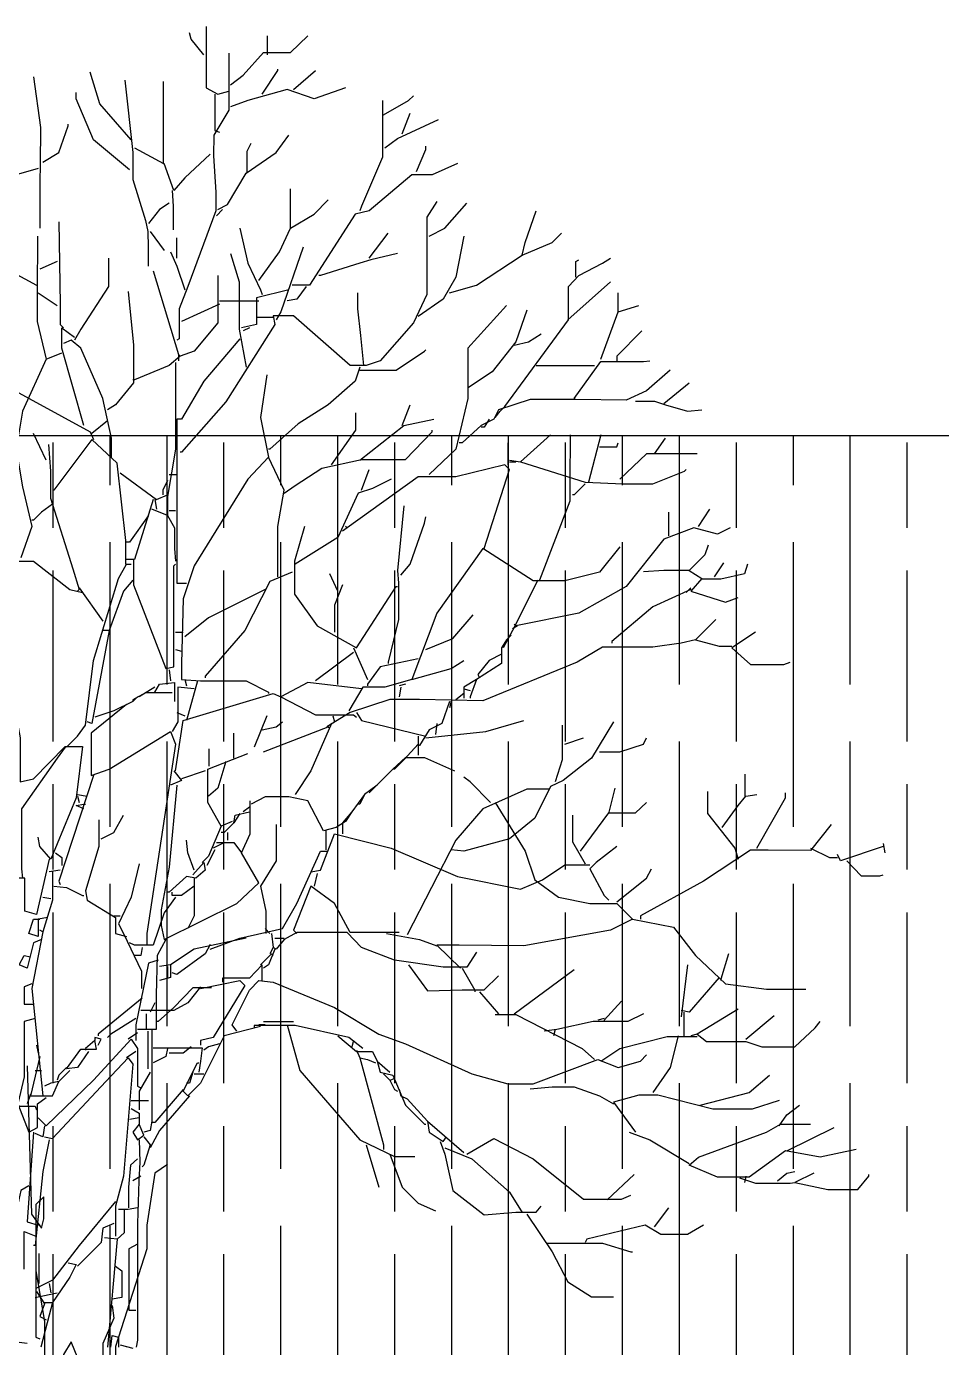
# Model space of a CAD drawing. Header units: centimetres. Extents: x 2004 to 13885, y -3131 to 5891.
# Drawn here: x 6250.6 to 6572.1, y -1672.7 to -1209 of the extents above; entities that cross this region are included whole.
import ezdxf

# ---------------------------------------------------------------- set-up
doc = ezdxf.new("R2010")
doc.units = ezdxf.units.CM

msp = doc.modelspace()

# ---------------------------------------------------------------- hatches: boundary and pattern name
at = {"transparency": 33554508}
h = msp.add_hatch(dxfattribs=at)
h.set_pattern_fill('GOST_WOOD', color=256, scale=10)
h.set_pattern_definition([(90, (0, 600), (60, -4e-15), [100, -20]), (90, (20, 580), (60, -4e-15), [60, -15, 30, -15]), (90, (40, 550), (60, -4e-15), [100, -20])])
h.paths.add_polyline_path([(7264.59, -1952.53), (7264.59, -1352.53), (5264.59, -1352.53), (5264.59, -1952.53), (5464.59, -1952.53)])

# ---------------------------------------------------------------- linework, layer by layer
msp.add_line((5264.59, -1352.53), (7264.59, -1352.53))
at = {"color": 84}
for points in [[(6313.76, -1208.96), (6313.76, -1230.55), (6317.92, -1232.77), (6321.79, -1231.66)], [(6312.93, -1218.92), (6308.5, -1213.39), (6307.95, -1211.17)], [(6322.34, -1229.44), (6326.77, -1226.12), (6333.97, -1218.09), (6343.38, -1218.09), (6349.47, -1212.28)], [(6335.36, -1218.92), (6335.36, -1212.28)], [(6321.79, -1218.37), (6321.79, -1238.3), (6316.53, -1247.16), (6316.39, -1254.36), (6317.15, -1267.09), (6317.15, -1273.74), (6307.4, -1300.31), (6304.35, -1308.06), (6304.35, -1318.58), (6303.52, -1319.14)], [(6333.42, -1232.77), (6338.95, -1224.46), (6338.95, -1223.91)], [(6253.14, -1226.67), (6255.63, -1244.39), (6255.49, -1257.68), (6255.42, -1263.22), (6255.42, -1279.83)], [(6287.46, -1248.82), (6276.39, -1236.09), (6273.07, -1225.01)], [(6285.25, -1227.78), (6288.02, -1253.25), (6288.02, -1262.66), (6292.45, -1277.06), (6293.28, -1280.93), (6293.42, -1286.47), (6293.42, -1293.11)], [(6288.57, -1251.59), (6298.81, -1257.13), (6298.81, -1228.34)], [(6344.49, -1231.1), (6352.24, -1224.46)], [(6286.91, -1259.34), (6274.18, -1248.82), (6268.09, -1234.43), (6268.09, -1232.21)], [(6316.81, -1232.77), (6316.81, -1245.5), (6318.47, -1246.05)], [(6362.76, -1230.55), (6351.69, -1234.43), (6342.28, -1231.1), (6328.43, -1234.98), (6322.34, -1237.19)], [(6376.05, -1239.96), (6384.91, -1234.98), (6386.57, -1233.32)], [(6375.77, -1234.98), (6375.77, -1254.91), (6368.3, -1272.08), (6367.75, -1273.74)], [(6376.6, -1251.59), (6381.03, -1248.27), (6395.43, -1241.62)], [(6382.69, -1246.61), (6385.46, -1239.41)], [(6256.46, -1256.57), (6261.99, -1253.25), (6265.32, -1243.84), (6265.32, -1243.28)], [(6317.92, -1273.18), (6321.24, -1271.52), (6327.88, -1260.45), (6338.4, -1253.25), (6342.83, -1247.16)], [(6328.16, -1260.45), (6328.16, -1252.7), (6329.54, -1249.93)], [(6387.68, -1259.89), (6391, -1252.14), (6391, -1251.04)], [(6315.15, -1253.8), (6306.29, -1262.11), (6302.41, -1266.54), (6299.09, -1257.13)], [(6254.8, -1258.79), (6247.05, -1261), (6245.94, -1261)], [(6402.07, -1257.13), (6393.21, -1261), (6386.02, -1261), (6371.07, -1273.74), (6366.08, -1274.84), (6350.03, -1299.76), (6343.94, -1299.76)], [(6343.38, -1279.83), (6343.38, -1265.99)], [(6301.86, -1266.54), (6302.14, -1272.08), (6302.14, -1280.38)], [(6394.87, -1270.41), (6391.28, -1275.95), (6391.28, -1303.08), (6386.57, -1313.05), (6374.94, -1326.33), (6369.96, -1328), (6364.42, -1328), (6344.49, -1310.56), (6337.29, -1310.56), (6337.85, -1313.6), (6320.68, -1340.73), (6305.18, -1358.45), (6304.63, -1358.45)], [(6332.31, -1298.1), (6339.51, -1288.13), (6343.38, -1279.83), (6351.69, -1274.84), (6356.67, -1269.86)], [(6300.75, -1270.97), (6297.43, -1273.18), (6293.55, -1278.17)], [(6319.58, -1273.18), (6317.36, -1275.4)], [(6392.11, -1282.6), (6397.64, -1279.83), (6405.39, -1270.97)], [(6424.77, -1289.24), (6425.88, -1284.81), (6429.76, -1273.74)], [(6261.99, -1277.61), (6262.55, -1306.4), (6262.55, -1313.6), (6263.66, -1314.71)], [(6325.67, -1279.83), (6328.43, -1292.01), (6332.86, -1301.42), (6333.42, -1303.08)], [(6254.52, -1282.6), (6254.38, -1302.53), (6254.38, -1312.49), (6257.57, -1325.78), (6263.1, -1323.57)], [(6294.11, -1280.93), (6299.09, -1287.58)], [(6303.52, -1290.35), (6303.52, -1283.15)], [(6371.07, -1290.35), (6377.71, -1281.49)], [(6404.29, -1282.6), (6401.52, -1296.99), (6397.09, -1304.74), (6388.23, -1310.83)], [(6399.3, -1302.53), (6408.72, -1299.76), (6424.77, -1289.24), (6435.29, -1284.81), (6438.61, -1281.49)], [(6301.31, -1288.13), (6303.52, -1293.11), (6306.29, -1301.42)], [(6322.34, -1288.69), (6325.39, -1298.65), (6325.39, -1315.26), (6327.88, -1328.55)], [(6347.81, -1286.47), (6340.06, -1309.17), (6338.4, -1311.94)], [(6381.03, -1288.69), (6371.62, -1290.9), (6367.75, -1292.01), (6353.9, -1296.44), (6353.35, -1296.44)], [(6261.44, -1291.45), (6255.35, -1294.22)], [(6279.44, -1290.35), (6279.44, -1300.31), (6269.75, -1315.26), (6267.53, -1319.14)], [(6415.36, -1346.27), (6417.02, -1344.05), (6418.68, -1342.39), (6441.11, -1311.94), (6441.11, -1300.31), (6444.7, -1296.44), (6453.01, -1292.01), (6455.78, -1290.35)], [(6443.6, -1296.99), (6443.6, -1291.45), (6444.7, -1290.9)], [(6245.94, -1295.33), (6254.24, -1299.76)], [(6295.21, -1294.78), (6304.07, -1324.12), (6304.07, -1326.33)], [(6317.92, -1296.44), (6317.92, -1313.05), (6309.61, -1323.01), (6304.63, -1324.67), (6304.07, -1324.12)], [(6254.8, -1302.53), (6261.44, -1306.96)], [(6286.36, -1301.97), (6288.29, -1320.8), (6288.29, -1334.09), (6281.93, -1341.84), (6279.16, -1343.5)], [(6342.83, -1301.42), (6331.48, -1304.19), (6331.48, -1313.6), (6326.22, -1314.71)], [(6348.92, -1300.31), (6345.6, -1304.74), (6342.28, -1305.3)], [(6369.13, -1328), (6368.16, -1317.48), (6367.12, -1308.06), (6367.12, -1302.53)], [(6440.83, -1311.94), (6455.78, -1298.65)], [(6458.55, -1309.17), (6458.55, -1302.53)], [(6318.47, -1306.4), (6305.18, -1312.49)], [(6318.47, -1305.3), (6332.31, -1305.3)], [(6419.24, -1306.96), (6405.67, -1321.91), (6405.67, -1339.62), (6401.52, -1357.34), (6392.11, -1366.2)], [(6452.46, -1325.78), (6458.55, -1309.17), (6465.74, -1306.96)], [(6337.29, -1311.11), (6331.76, -1311.11)], [(6426.43, -1308.62), (6422.56, -1319.69), (6414.25, -1330.21), (6405.95, -1335.75)], [(6270.85, -1349.04), (6263.1, -1321.91), (6263.1, -1314.71), (6267.53, -1318.03)], [(6328.99, -1314.71), (6326.77, -1315.82)], [(6422, -1320.8), (6426.99, -1319.69), (6431.42, -1316.92)], [(6466.85, -1315.82), (6457.99, -1324.67), (6457.99, -1326.33)], [(6280.54, -1360.11), (6280.54, -1353.46), (6277.5, -1339.62), (6269.75, -1321.91), (6266.42, -1319.14), (6263.66, -1320.24)], [(6325.67, -1318.58), (6312.93, -1333.53), (6305.18, -1346.82), (6303.52, -1346.82)], [(6257.57, -1325.78), (6249.26, -1344.05), (6247.05, -1357.34), (6249.26, -1370.63), (6252.58, -1384.47), (6248.71, -1395.54)], [(6304.63, -1324.67), (6300.75, -1328), (6288.57, -1332.98), (6288.02, -1332.98)], [(6367.75, -1329.66), (6380.48, -1329.66), (6390.45, -1323.01), (6391, -1322.46)], [(6443.04, -1339.62), (6452.46, -1326.61), (6467.41, -1326.61), (6469.62, -1326.33)], [(6302.97, -1326.89), (6302.97, -1357.34), (6300.2, -1373.95), (6300.2, -1380.59), (6294.66, -1378.38)], [(6367.75, -1328.55), (6366.08, -1333.53), (6356.67, -1341.84), (6346.15, -1348.48), (6336.19, -1357.34), (6335.63, -1357.34)], [(6476.82, -1329.66), (6468.51, -1336.85), (6461.31, -1340.18), (6443.6, -1339.9), (6427.54, -1339.9), (6416.47, -1343.5), (6414.81, -1346.82), (6410.38, -1349.04), (6403.73, -1355.13), (6402.63, -1355.13)], [(6429.76, -1328), (6450.24, -1328)], [(6232.37, -1376.72), (6232.37, -1354.57), (6241.51, -1334.09), (6273.07, -1351.25), (6274.18, -1354.02)], [(6335.08, -1331.32), (6332.86, -1346.27), (6335.63, -1360.11)], [(6474.6, -1341.28), (6483.46, -1334.09)], [(6357.78, -1362.88), (6366.36, -1350.7), (6366.36, -1344.61)], [(6382.69, -1349.04), (6385.46, -1341.84)], [(6464.64, -1340.45), (6471.28, -1340.45), (6475.16, -1341.84), (6482.91, -1344.05), (6487.89, -1343.5)], [(6279.16, -1347.37), (6273.62, -1351.8)], [(6303.52, -1346.82), (6303.52, -1386.13), (6303.52, -1404.4), (6306.84, -1404.4)], [(6367.75, -1361.22), (6383.25, -1349.04), (6393.77, -1346.82)], [(6413.15, -1346.82), (6411.48, -1349.59), (6410.38, -1349.59)], [(6257.57, -1361.22), (6253.14, -1351.8)], [(6285.53, -1397.76), (6285.53, -1389.45), (6282.48, -1362.32), (6273.62, -1354.02), (6260.33, -1371.74), (6259.78, -1371.74)], [(6341.17, -1372.84), (6345.04, -1370.07), (6354.46, -1363.98), (6368.3, -1360.94), (6383.8, -1360.94), (6393.21, -1351.25), (6393.21, -1350.7)], [(6434.74, -1352.36), (6424.22, -1361.77), (6446.92, -1368.97), (6460.21, -1369.52), (6470.73, -1369.52), (6481.8, -1365.09), (6482.35, -1364.54)], [(6441.66, -1352.36), (6441.52, -1368.97), (6441.52, -1375.61), (6430.86, -1403.29)], [(6452.46, -1352.36), (6448.03, -1368.97)], [(6471.28, -1359), (6475.16, -1353.46)], [(6258.4, -1355.68), (6259.09, -1365.09), (6259.09, -1374.5), (6266.98, -1399.42), (6269.19, -1406.62), (6268.64, -1407.17)], [(6419.79, -1355.13), (6419.79, -1362.88)], [(6451.9, -1356.51), (6457.99, -1356.51), (6458.55, -1355.13)], [(6338.95, -1402.19), (6338.95, -1384.47), (6341.17, -1371.74), (6335.63, -1360.11), (6328.43, -1367.86), (6309.61, -1398.31), (6305.73, -1409.94), (6305.18, -1432.64), (6305.18, -1438.18), (6311.82, -1438.73), (6327.88, -1438.73), (6335.63, -1442.6), (6335.63, -1443.16)], [(6411.48, -1392.22), (6420.34, -1364.54), (6418.68, -1362.88), (6401.52, -1367.03), (6388.23, -1367.03), (6363.32, -1385.02), (6362.76, -1384.47)], [(6420.34, -1361.22), (6424.22, -1361.77)], [(6420.34, -1361.77), (6422.56, -1361.77)], [(6486.23, -1359), (6468.51, -1359), (6459.1, -1367.86)], [(6283.59, -1365.65), (6296.32, -1375.06), (6300.2, -1373.4)], [(6300.75, -1366.2), (6303.52, -1366.2)], [(6378.82, -1367.86), (6372.17, -1371.18), (6367.19, -1372.84), (6359.99, -1388.35), (6345.04, -1397.76)], [(6368.3, -1371.74), (6371.07, -1364.54)], [(6300.2, -1368.41), (6298.54, -1371.74), (6298.54, -1373.4)], [(6446.92, -1369.52), (6443.04, -1373.4), (6442.49, -1373.4)], [(6259.78, -1376.72), (6255.9, -1379.49), (6253.14, -1382.26), (6252.58, -1382.26)], [(6295.21, -1375.06), (6288.57, -1396.1), (6285.8, -1396.1)], [(6295.77, -1375.06), (6296.32, -1378.38)], [(6383.25, -1377.27), (6381.03, -1399.97), (6381.31, -1404.4), (6381.31, -1417.14), (6377.71, -1432.09), (6377.71, -1432.64)], [(6293.55, -1380.59), (6286.91, -1390.01), (6285.8, -1390.01)], [(6300.2, -1380.59), (6302.69, -1385.02), (6302.69, -1392.22), (6302.97, -1396.65)], [(6300.75, -1378.93), (6302.97, -1378.93)], [(6382.14, -1401.63), (6385.46, -1397.76), (6390.45, -1383.36), (6391, -1381.15)], [(6476.26, -1387.79), (6476.26, -1379.49)], [(6486.78, -1384.47), (6490.66, -1378.38)], [(6348.37, -1384.47), (6344.77, -1396.65), (6344.77, -1408.28), (6352.8, -1419.35), (6366.64, -1427.1), (6380.48, -1405.51), (6381.03, -1405.51)], [(6363.32, -1385.02), (6361.65, -1386.13)], [(6497.86, -1385.02), (6493.43, -1387.24), (6485.12, -1385.02), (6474.6, -1388.9), (6461.31, -1405.51), (6444.7, -1414.92), (6422.56, -1419.35), (6422, -1418.8)], [(6490.11, -1391.11), (6489, -1394.44), (6483.46, -1399.97), (6487.89, -1402.74), (6484.02, -1407.17), (6496.2, -1411.05), (6500.63, -1409.38)], [(6246.49, -1394.99), (6245.94, -1397.76), (6241.23, -1408.83), (6241.23, -1420.46), (6248.43, -1458.66), (6248.43, -1474.16), (6253.14, -1473.06), (6264.21, -1461.71), (6270.3, -1461.71), (6268.09, -1479.7), (6259.23, -1501.29), (6255.35, -1496.86), (6254.8, -1493.54)], [(6459.1, -1391.67), (6451.9, -1400.53), (6439.72, -1403.57), (6428.65, -1403.57), (6410.93, -1392.22), (6394.87, -1414.92), (6386.02, -1438.18), (6376.6, -1440.94), (6368.85, -1440.94), (6363.87, -1449.25)], [(6247.05, -1396.65), (6253.14, -1396.65), (6265.87, -1406.62), (6270.3, -1407.72)], [(6264.76, -1461.98), (6268.64, -1458.11), (6271.41, -1454.23), (6274.18, -1431.53), (6283.03, -1402.74), (6285.8, -1397.76), (6287.46, -1397.76)], [(6288.29, -1396.1), (6288.29, -1404.96), (6299.64, -1434.3), (6302.41, -1433.75), (6302.41, -1398.31), (6302.97, -1397.76)], [(6343.94, -1400.53), (6336.19, -1403.85), (6327.33, -1421.01), (6313.49, -1437.07), (6313.49, -1437.62)], [(6467.41, -1400.25), (6474.6, -1399.83), (6483.46, -1399.83)], [(6503.95, -1397.76), (6502.84, -1401.08), (6494.53, -1403.02), (6487.89, -1403.02)], [(6492.32, -1402.19), (6495.64, -1397.2)], [(6288.02, -1403.29), (6284.7, -1407.17), (6279.71, -1421.01), (6277.5, -1421.01)], [(6359.99, -1407.17), (6357.23, -1401.08)], [(6361.65, -1404.96), (6358.89, -1412.15), (6358.89, -1421.57)], [(6430.31, -1403.29), (6421.45, -1421.01), (6418.13, -1427.1)], [(6269.19, -1406.06), (6277.5, -1417.69)], [(6334.53, -1406.62), (6314.59, -1416.58), (6306.29, -1423.23)], [(6484.02, -1406.62), (6470.73, -1412.71), (6456.33, -1424.89), (6456.33, -1425.44)], [(6484.02, -1406.06), (6482.35, -1407.72)], [(6391, -1427.66), (6400.41, -1423.78), (6407.61, -1415.48)], [(6492.87, -1417.14), (6485.68, -1424.33), (6493.98, -1426.55), (6498.41, -1426.55)], [(6279.71, -1421.01), (6273.62, -1453.68), (6271.96, -1453.12)], [(6302.97, -1421.57), (6305.73, -1421.57)], [(6420.9, -1422.67), (6419.24, -1424.33), (6417.58, -1427.1), (6417.58, -1432.64), (6408.72, -1438.18), (6404.29, -1440.94), (6404.29, -1444.82)], [(6423.11, -1419.35), (6421.45, -1420.46)], [(6506.72, -1421.57), (6498.41, -1427.1), (6505.05, -1432.92), (6516.68, -1432.92), (6518.9, -1432.09)], [(6302.97, -1427.66), (6305.18, -1428.21)], [(6485.68, -1424.33), (6480.69, -1425.44), (6470.73, -1426.83), (6453.01, -1426.83), (6444.15, -1432.09), (6410.93, -1445.65), (6388.78, -1445.23), (6378.26, -1445.23), (6364.42, -1449.8), (6356.12, -1454.79)], [(6365.53, -1427.1), (6370.51, -1438.18)], [(6365.53, -1428.76), (6352.24, -1438.73)], [(6388.23, -1430.98), (6374.94, -1433.75), (6370.51, -1439.84), (6370.51, -1440.39)], [(6386.02, -1438.18), (6399.86, -1434.3), (6404.29, -1431.53)], [(6417.58, -1429.32), (6413.15, -1431.53), (6409.27, -1436.51), (6409.82, -1437.62)], [(6300.75, -1434.85), (6301.31, -1438.73)], [(6295.77, -1440.94), (6290.23, -1444.27)], [(6295.77, -1442.6), (6297.43, -1439.84), (6302.69, -1439.28), (6302.69, -1445.93)], [(6309.61, -1441.5), (6303.8, -1440.94), (6303.8, -1453.12), (6301.86, -1456.45)], [(6306.29, -1438.18), (6306.84, -1440.39)], [(6310.72, -1438.73), (6306.84, -1452.57)], [(6368.3, -1441.5), (6349.47, -1439.28), (6340.06, -1444.27), (6352.24, -1450.63), (6365.53, -1450.63), (6366.64, -1451.46)], [(6383.8, -1439.84), (6381.59, -1440.39)], [(6382.14, -1440.94), (6381.59, -1444.27)], [(6404.29, -1441.5), (6406.5, -1442.05)], [(6408.72, -1438.18), (6406.5, -1444.27), (6406.5, -1444.82)], [(6289.68, -1444.27), (6288.02, -1445.93), (6281.37, -1449.25), (6274.73, -1451.46)], [(6301.86, -1442.88), (6292.45, -1442.88), (6288.02, -1445.37), (6288.02, -1445.93)], [(6302.97, -1470.29), (6305.73, -1452.57), (6337.29, -1443.16), (6340.06, -1444.27)], [(6399.3, -1445.93), (6396.54, -1453.68), (6392.11, -1455.89), (6388.78, -1461.43), (6388.23, -1461.43)], [(6399.86, -1445.93), (6399.3, -1448.14)], [(6404.29, -1443.16), (6401.52, -1445.37)], [(6285.8, -1447.03), (6273.35, -1457), (6273.35, -1471.95), (6279.71, -1469.73), (6301.31, -1456.45), (6302.97, -1460.88), (6293, -1527.32), (6293, -1531.19)], [(6303.52, -1449.8), (6306.29, -1450.91)], [(6335.08, -1450.91), (6330.65, -1461.98)], [(6358.33, -1450.91), (6358.89, -1453.12)], [(6366.64, -1449.8), (6368.3, -1452.57), (6391, -1458.11)], [(6333.42, -1455.89), (6338.4, -1454.79), (6340.62, -1453.12)], [(6333.97, -1463.64), (6356.67, -1454.79), (6357.23, -1455.34)], [(6357.78, -1453.68), (6350.58, -1470.29), (6345.04, -1478.59)], [(6391, -1458.66), (6412.04, -1456.45), (6425.33, -1452.57)], [(6394.87, -1453.68), (6394.32, -1457.55)], [(6456.89, -1453.12), (6449.13, -1465.86), (6439.17, -1473.61), (6434.74, -1475.82), (6429.2, -1486.9), (6420.34, -1494.1), (6404.29, -1498.53), (6399.86, -1497.97)], [(6438.89, -1454.23), (6438.89, -1466.41), (6436.4, -1474.16)], [(6323.45, -1465.86), (6323.45, -1457)], [(6388.23, -1460.88), (6383.25, -1466.41), (6379.93, -1469.73), (6379.37, -1469.73)], [(6388.23, -1458.11), (6388.23, -1464.75)], [(6439.72, -1460.88), (6446.37, -1458.66)], [(6451.9, -1463.64), (6459.1, -1463.64), (6467.41, -1460.88), (6468.51, -1458.66)], [(6264.21, -1461.98), (6261.44, -1465.86), (6248.98, -1483.58), (6248.98, -1504.62), (6249.26, -1507.94)], [(6322.9, -1488.01), (6319.02, -1489.67), (6314.32, -1481.36), (6314.32, -1469.73), (6328.43, -1464.2)], [(6314.87, -1468.63), (6314.87, -1462.54)], [(6320.68, -1466.97), (6317.92, -1476.38), (6314.59, -1479.15)], [(6371.07, -1478.04), (6379.37, -1469.73), (6383.8, -1465.58), (6390.45, -1465.58), (6400.97, -1470.29)], [(6274.18, -1471.95), (6261.99, -1509.04), (6262.55, -1510.15)], [(6302.41, -1470.29), (6305.18, -1473.61), (6301.31, -1475.27)], [(6313.49, -1470.29), (6305.18, -1473.06)], [(6413.7, -1481.36), (6406.5, -1474.16), (6404.29, -1472.5)], [(6503.12, -1479.15), (6503.12, -1471.4)], [(6268.64, -1478.59), (6271.96, -1479.15)], [(6268.64, -1479.15), (6269.19, -1481.36)], [(6303.52, -1475.27), (6300.75, -1504.06), (6297.98, -1519.01), (6297.98, -1524.55), (6299.09, -1529.53), (6324.56, -1516.8), (6332.31, -1509.6), (6326.22, -1499.08), (6329.27, -1492.43), (6329.27, -1480.81)], [(6364.98, -1484.68), (6362.76, -1488.01), (6359.44, -1490.22), (6355.01, -1491.33), (6349.47, -1480.81), (6342.83, -1479.42), (6334.53, -1479.42), (6329.54, -1481.92)], [(6373.84, -1475.27), (6369.41, -1478.59), (6364.98, -1484.68), (6361.65, -1488.56), (6361.65, -1492.43)], [(6369.41, -1478.59), (6367.75, -1481.92), (6367.19, -1481.92)], [(6434.19, -1476.66), (6426.43, -1476.66), (6410.93, -1483.58), (6401.52, -1494.65), (6384.36, -1527.87)], [(6455.22, -1485.24), (6457.44, -1476.38)], [(6489.83, -1477.49), (6489.83, -1485.24), (6499.52, -1497.42), (6500.63, -1501.29)], [(6495.09, -1490.22), (6500.63, -1482.47), (6503.39, -1479.15), (6507.27, -1478.59)], [(6507.27, -1497.42), (6517.24, -1479.7), (6517.24, -1478.04)], [(6270.85, -1483.58), (6268.09, -1482.47), (6270.85, -1481.92), (6271.41, -1481.92)], [(6328.99, -1483.02), (6326.77, -1484.68)], [(6415.36, -1481.36), (6425.88, -1498.53), (6429.2, -1508.49), (6437.51, -1514.58), (6448.58, -1516.8), (6457.99, -1516.8), (6463.53, -1522.33), (6455.78, -1526.21), (6425.33, -1531.75), (6402.63, -1531.47), (6394.87, -1531.47), (6403.18, -1539.5)], [(6445.26, -1498.53), (6455.22, -1484.96), (6464.64, -1484.96), (6468.51, -1481.36)], [(6276.11, -1487.45), (6276.11, -1496.86), (6271.41, -1512.37), (6271.96, -1515.69), (6281.93, -1521.78), (6281.93, -1527.32), (6285.8, -1528.42)], [(6276.94, -1494.1), (6281.37, -1491.88), (6284.7, -1485.79)], [(6323.45, -1488.56), (6320.13, -1491.88), (6319.02, -1491.88)], [(6325.67, -1485.24), (6323.45, -1488.56), (6324.01, -1485.79), (6328.99, -1484.68)], [(6442.49, -1485.79), (6442.49, -1495.2), (6446.92, -1502.95)], [(6319.02, -1489.67), (6314.59, -1500.19), (6312.38, -1502.4)], [(6321.24, -1491.88), (6321.24, -1494.65)], [(6338.4, -1489.11), (6338.4, -1501.85), (6332.86, -1510.71), (6334.8, -1519.56), (6334.8, -1527.32)], [(6350.58, -1505.72), (6353.9, -1505.17), (6358.89, -1492.43), (6378.82, -1497.42), (6402.07, -1507.38), (6424.22, -1511.81), (6431.97, -1508.49), (6439.72, -1503.23), (6448.58, -1503.23)], [(6355.84, -1491.33), (6355.84, -1497.97)], [(6533.29, -1489.11), (6526.09, -1498.25), (6511.14, -1498.11), (6505.05, -1498.11), (6488.44, -1509.04), (6466.3, -1521.23), (6466.3, -1522.33)], [(6309.61, -1505.17), (6307.4, -1499.08), (6306.84, -1494.65)], [(6316.81, -1497.97), (6314.04, -1503.51)], [(6319.58, -1495.76), (6316.25, -1497.42)], [(6317.36, -1495.48), (6323.45, -1495.48), (6326.22, -1499.08)], [(6457.99, -1496.86), (6450.8, -1502.4), (6448.58, -1504.62), (6453.56, -1514.03), (6455.22, -1515.69)], [(6526.09, -1497.42), (6532.74, -1500.74), (6535.51, -1500.74)], [(6551.56, -1496.86), (6536.61, -1501.85), (6535.51, -1499.63)], [(6551.56, -1495.76), (6552.12, -1499.08)], [(6258.67, -1501.29), (6254.24, -1520.67), (6250.09, -1519.56), (6250.09, -1507.94), (6247.6, -1507.94)], [(6260.89, -1499.08), (6263.1, -1500.74), (6263.1, -1503.51)], [(6309.06, -1506.83), (6312.93, -1502.4), (6313.49, -1505.17), (6310.16, -1507.94), (6306.84, -1507.38), (6300.75, -1512.92), (6300.2, -1512.92)], [(6315.15, -1532.85), (6325.67, -1528.98), (6340.62, -1525.65), (6345.6, -1516.8), (6353.9, -1498.53), (6356.12, -1498.53)], [(6538.83, -1501.85), (6543.81, -1507.11), (6550.46, -1507.11), (6551.56, -1506.83)], [(6259.78, -1505.72), (6259.78, -1515.69), (6256.46, -1526.76), (6255.35, -1526.21)], [(6262.55, -1505.17), (6258.67, -1505.72)], [(6290.23, -1502.95), (6287.46, -1514.58), (6283.03, -1523.99), (6284.7, -1527.32), (6291.06, -1540.6), (6291.06, -1546.69)], [(6352.8, -1506.28), (6351.69, -1510.71)], [(6457.99, -1516.24), (6468.51, -1507.94), (6470.17, -1504.62)], [(6260.33, -1510.71), (6264.76, -1511.26), (6270.3, -1514.03), (6270.85, -1514.03)], [(6309.61, -1510.71), (6305.18, -1514.03), (6301.86, -1514.03), (6301.86, -1512.92)], [(6309.61, -1507.94), (6309.61, -1521.23), (6307.4, -1525.65)], [(6381.59, -1527.04), (6364.42, -1527.04), (6358.89, -1516.8), (6350.58, -1510.71), (6344.49, -1526.21), (6345.6, -1527.32)], [(6256.46, -1514.58), (6259.23, -1515.14)], [(6302.97, -1514.58), (6299.09, -1520.12), (6295.21, -1531.47), (6288.57, -1531.47), (6286.91, -1530.64)], [(6258.12, -1521.78), (6254.8, -1522.33), (6254.8, -1528.42), (6251.48, -1527.32), (6253.14, -1522.33), (6255.35, -1522.33)], [(6281.37, -1521.23), (6283.59, -1521.23)], [(6334.53, -1525.65), (6336.19, -1527.32)], [(6463.53, -1522.33), (6477.92, -1525.1), (6485.68, -1535.07), (6496.2, -1545.03), (6510.59, -1546.97), (6524.43, -1546.97)], [(6255.9, -1529.53), (6253.14, -1530.64), (6250.92, -1539.5), (6248.15, -1538.39), (6249.81, -1535.07), (6252.03, -1535.62)], [(6256.46, -1526.76), (6252.58, -1546.69), (6256.46, -1584.34)], [(6299.64, -1529.53), (6296.6, -1535.07), (6296.18, -1548.91), (6296.18, -1561.09), (6289.68, -1561.09)], [(6327.88, -1528.98), (6309.61, -1532.85), (6301.31, -1538.39), (6301.31, -1542.82), (6297.43, -1543.93)], [(6336.74, -1527.32), (6337.29, -1532.3), (6336.19, -1534.51)], [(6408.72, -1533.96), (6405.39, -1539.22), (6397.09, -1539.22), (6379.93, -1536.73), (6368.3, -1532.3), (6363.32, -1527.04), (6345.6, -1527.04), (6341.17, -1529.53), (6338.4, -1532.85), (6337.29, -1532.3)], [(6337.85, -1528.98), (6341.17, -1528.98)], [(6377.16, -1527.32), (6388.78, -1529.53), (6394.87, -1531.75)], [(6291.34, -1532.3), (6290.79, -1535.07), (6288.57, -1535.07)], [(6315.15, -1531.19), (6313.49, -1534.51), (6303.52, -1541.71), (6301.86, -1541.16)], [(6332.86, -1538.39), (6336.74, -1534.51), (6337.29, -1535.07)], [(6337.85, -1532.85), (6335.63, -1538.39), (6333.97, -1539.5)], [(6497.3, -1534.51), (6494.53, -1543.37), (6494.53, -1543.93)], [(6296.88, -1536.73), (6293.55, -1537.84), (6289.12, -1559.43), (6289.12, -1564.97)], [(6301.31, -1538.39), (6297.43, -1538.94)], [(6300.2, -1538.94), (6300.2, -1542.82)], [(6333.42, -1543.93), (6333.42, -1538.39), (6328.99, -1543.1), (6319.58, -1543.1), (6319.58, -1544.48)], [(6384.91, -1538.39), (6391.55, -1547.52), (6403.73, -1547.11), (6411.48, -1547.11), (6416.47, -1542.26)], [(6403.73, -1539.5), (6408.16, -1547.25), (6408.16, -1547.8)], [(6482.91, -1538.39), (6480.69, -1556.66)], [(6311.82, -1546.69), (6325.67, -1543.93), (6327.33, -1545.59), (6316.25, -1563.86), (6311.82, -1564.97), (6311.82, -1566.63)], [(6324.56, -1561.64), (6322.9, -1559.43), (6328.99, -1547.25), (6332.31, -1543.93), (6337.29, -1544.48), (6358.89, -1553.34), (6374.39, -1562.75), (6383.8, -1566.07), (6407.06, -1576.59), (6419.79, -1580.19), (6428.65, -1580.19), (6451.35, -1571.61), (6458.55, -1574.38), (6466.3, -1572.16), (6468.51, -1569.95)], [(6422, -1555.55), (6443.04, -1540.05)], [(6493.98, -1542.82), (6483.46, -1555), (6480.69, -1554.45)], [(6252.58, -1545.03), (6249.81, -1546.14), (6249.81, -1552.23), (6253.14, -1552.23)], [(6311.82, -1546.14), (6307.4, -1551.68), (6302.41, -1554.45), (6290.79, -1554.45)], [(6315.7, -1546.42), (6309.06, -1546.42), (6302.41, -1553.34), (6296.88, -1558.32), (6296.32, -1558.32)], [(6409.82, -1547.8), (6416.47, -1555.55)], [(6291.34, -1550.02), (6275.84, -1562.75), (6275.84, -1563.3)], [(6295.77, -1551.68), (6294.11, -1555)], [(6459.65, -1551.12), (6453.56, -1557.77), (6453.56, -1558.32)], [(6253.69, -1557.21), (6249.81, -1558.32), (6249.81, -1577.7), (6247.6, -1587.11), (6251.48, -1597.08), (6254.52, -1595.42), (6254.52, -1587.11), (6257.57, -1584.9)], [(6289.12, -1557.21), (6280.27, -1562.75), (6279.16, -1563.86)], [(6292.72, -1555.55), (6292.72, -1561.09)], [(6415.36, -1555.83), (6422.56, -1555.83), (6445.81, -1567.73), (6450.24, -1571.61)], [(6467.41, -1555.55), (6461.87, -1558.32), (6449.69, -1558.32), (6436.95, -1561.09), (6432.52, -1561.64)], [(6453.56, -1557.21), (6451.35, -1557.77)], [(6481.52, -1555), (6481.52, -1563.3)], [(6500.63, -1553.89), (6486.23, -1562.75), (6484.02, -1563.3)], [(6503.39, -1564.41), (6513.36, -1556.11)], [(6289.68, -1562.2), (6286.36, -1564.41)], [(6294.66, -1561.09), (6294.66, -1593.2), (6294.11, -1596.52), (6291.89, -1597.08)], [(6293.28, -1561.64), (6293.28, -1574.93)], [(6332.86, -1559.98), (6320.13, -1563.3), (6311.82, -1579.91), (6307.4, -1584.34), (6305.73, -1582.68), (6310.72, -1572.72), (6311.27, -1572.72)], [(6368.85, -1567.73), (6363.87, -1563.86), (6345.04, -1559.71), (6330.65, -1559.71), (6330.65, -1560.54)], [(6334.53, -1559.43), (6332.31, -1559.43)], [(6333.97, -1558.32), (6342.83, -1558.32), (6344.49, -1558.32)], [(6342.28, -1559.43), (6346.71, -1575.48), (6367.75, -1599.85), (6379.93, -1605.66), (6387.12, -1605.66)], [(6436.4, -1561.09), (6435.85, -1563.3)], [(6486.23, -1562.75), (6489.55, -1565.24), (6503.39, -1565.24), (6508.93, -1567.18), (6520.56, -1567.18), (6527.75, -1560.54), (6529.42, -1558.32)], [(6254.24, -1566.63), (6254.8, -1569.39)], [(6254.8, -1592.09), (6257.57, -1594.86), (6274.18, -1578.81), (6287.46, -1564.41), (6289.68, -1567.73), (6289.68, -1581.02), (6290.79, -1581.58)], [(6272.51, -1568.84), (6268.64, -1574.38), (6264.76, -1574.93), (6269.75, -1568.01), (6275.28, -1568.01), (6274.73, -1564.97), (6271.41, -1567.73), (6271.41, -1568.29)], [(6275.84, -1566.63), (6276.94, -1564.41), (6274.73, -1563.86), (6274.73, -1564.97)], [(6295.21, -1567.46), (6312.38, -1567.46), (6311.82, -1572.16), (6311.27, -1576.04)], [(6308.5, -1567.18), (6305.73, -1569.39), (6300.75, -1569.39)], [(6318.47, -1566.07), (6314.59, -1567.18), (6312.93, -1568.29)], [(6359.99, -1563.3), (6366.64, -1568.84), (6372.17, -1568.84), (6373.84, -1572.16), (6374.94, -1576.04), (6379.37, -1577.15), (6383.8, -1587.67), (6390.45, -1594.31), (6391, -1594.31)], [(6365.53, -1564.97), (6364.98, -1567.18)], [(6452.46, -1572.16), (6459.1, -1567.73), (6475.71, -1563.58), (6486.23, -1563.58)], [(6479.59, -1563.3), (6476.82, -1574.38), (6470.73, -1583.24)], [(6255.35, -1570.5), (6252.03, -1584.34), (6259.78, -1584.34), (6261.99, -1579.36)], [(6257.01, -1598.74), (6259.78, -1599.29), (6278.6, -1579.36), (6286.36, -1571.06), (6288.02, -1573.27), (6284.7, -1612.58), (6281.93, -1623.1), (6281.93, -1633.62)], [(6289.12, -1568.84), (6285.8, -1571.06)], [(6300.2, -1567.73), (6299.64, -1570.5), (6295.21, -1572.72)], [(6366.64, -1568.29), (6367.75, -1571.06), (6370.51, -1571.61), (6373.28, -1572.72)], [(6367.75, -1571.06), (6376.05, -1601.51), (6376.05, -1603.17)], [(6373.84, -1572.16), (6378.26, -1576.04)], [(6250.92, -1573.82), (6252.44, -1625.87), (6255.9, -1630.85), (6256.74, -1627.53), (6256.74, -1619.78), (6253.97, -1622.55), (6253.97, -1645.8), (6257.01, -1663.52), (6257.01, -1700.06), (6258.12, -1700.61)], [(6253.69, -1575.48), (6255.9, -1575.48)], [(6265.87, -1575.48), (6261.99, -1579.36), (6259.23, -1579.91), (6257.01, -1581.02)], [(6264.76, -1574.38), (6261.99, -1577.15), (6261.44, -1578.81)], [(6294.11, -1576.04), (6290.23, -1582.68), (6290.23, -1589.33)], [(6309.06, -1576.04), (6307.95, -1579.91), (6306.84, -1579.91)], [(6309.61, -1576.59), (6312.93, -1576.59)], [(6376.05, -1576.59), (6378.26, -1578.81), (6379.93, -1578.25)], [(6378.26, -1578.81), (6379.93, -1582.13), (6381.03, -1582.68)], [(6427.54, -1581.85), (6435.29, -1581.16), (6443.04, -1581.16), (6451.9, -1584.34), (6456.89, -1587.11)], [(6487.34, -1587.67), (6504.5, -1583.24), (6511.7, -1577.15)], [(6252.03, -1583.79), (6250.92, -1587.11)], [(6287.46, -1586), (6293.55, -1586)], [(6307.95, -1584.34), (6297.43, -1596.52), (6294.11, -1602.61)], [(6305.73, -1582.13), (6295.77, -1593.76), (6294.66, -1593.76)], [(6381.59, -1582.13), (6382.14, -1584.34), (6384.36, -1585.45), (6391.55, -1593.2), (6392.11, -1597.08), (6397.09, -1600.4), (6398.2, -1598.74)], [(6515.02, -1586), (6505.61, -1589.05), (6491.77, -1589.05), (6472.39, -1584.07), (6465.74, -1584.07), (6456.89, -1586.56), (6464.64, -1597.08)], [(6248.15, -1587.94), (6253.69, -1587.94), (6254.24, -1589.33)], [(6287.46, -1588.77), (6290.23, -1590.43), (6290.23, -1594.31)], [(6515.02, -1594.86), (6517.79, -1590.99), (6522.22, -1587.67)], [(6257.01, -1594.86), (6256.46, -1598.74), (6253.69, -1597.63)], [(6290.23, -1592.09), (6286.91, -1592.65)], [(6290.23, -1594.31), (6288.02, -1597.08), (6289.68, -1599.85), (6291.89, -1598.19), (6290.23, -1594.31)], [(6391.55, -1593.2), (6404.29, -1604.28)], [(6542.15, -1603.17), (6529.42, -1605.94), (6517.24, -1603.72), (6504.5, -1612.86), (6493.43, -1612.86), (6483.46, -1608.7), (6486.78, -1605.94), (6510.59, -1597.08), (6515.57, -1594.31), (6526.09, -1594.31)], [(6253.14, -1597.08), (6250.92, -1628.64), (6254.8, -1629.74)], [(6258.67, -1599.85), (6256.46, -1610.92), (6253.69, -1636.94), (6253.14, -1636.94)], [(6290.23, -1599.85), (6290.51, -1607.6), (6290.09, -1614.24), (6289.61, -1629.19), (6289.61, -1670.16), (6289.2, -1672.53)], [(6291.89, -1598.74), (6294.11, -1601.51), (6291.89, -1608.7), (6291.34, -1609.26)], [(6405.39, -1604.83), (6414.81, -1599.29), (6428.65, -1606.49), (6446.37, -1620.61), (6459.65, -1620.61), (6462.98, -1619.22)], [(6462.42, -1597.08), (6469.62, -1599.85), (6483.46, -1608.15)], [(6517.79, -1603.72), (6534.4, -1595.42)], [(6369.96, -1601.51), (6374.39, -1616.46)], [(6395.98, -1600.4), (6397.64, -1604.83), (6400.41, -1617.56), (6411.48, -1626.15), (6422.56, -1625.18), (6429.76, -1625.18), (6431.42, -1623.1)], [(6397.64, -1602.61), (6407.06, -1606.49), (6420.34, -1618.12), (6424.77, -1625.31)], [(6300.25, -1608.41), (6295.77, -1611.47), (6293, -1629.74), (6293, -1638.05), (6281.93, -1672.38), (6281.93, -1703.38), (6281.1, -1717.78), (6281.1, -1739.92), (6281.1, -1739.92)], [(6289.68, -1606.49), (6287.19, -1608.7), (6286.49, -1616.46), (6286.49, -1623.65)], [(6378.26, -1604.83), (6382.69, -1616.46), (6388.23, -1621.99), (6394.32, -1624.76)], [(6290.79, -1612.58), (6288.02, -1614.24)], [(6454.67, -1620.89), (6464.08, -1612.03)], [(6501.18, -1613.13), (6506.72, -1615.07), (6518.9, -1615.07), (6520.56, -1614.8)], [(6503.39, -1612.58), (6502.84, -1614.8)], [(6514.47, -1614.24), (6517.79, -1611.47), (6520.56, -1610.92)], [(6527.2, -1611.47), (6520.56, -1614.8), (6532.18, -1617.29), (6542.7, -1617.29), (6546.58, -1612.58), (6546.58, -1612.03)], [(6251.48, -1615.9), (6248.71, -1617.56), (6247.6, -1622.55)], [(6281.93, -1621.44), (6269.19, -1636.94), (6259.78, -1649.12), (6254.24, -1651.89)], [(6284.97, -1624.21), (6284.97, -1632.51), (6282.48, -1634.73), (6278.05, -1634.17)], [(6289.68, -1623.65), (6286.36, -1624.21), (6283.03, -1624.21)], [(6426.43, -1625.87), (6435.29, -1639.16), (6440.83, -1649.68), (6449.13, -1654.94), (6456.89, -1654.94)], [(6471.28, -1630.3), (6476.26, -1623.65)], [(6249.81, -1645.25), (6249.81, -1631.96), (6253.97, -1633.62), (6253.97, -1669.05), (6255.35, -1669.61)], [(6281.37, -1629.19), (6277.5, -1630.85), (6276.94, -1635.83), (6268.64, -1644.14)], [(6488.44, -1629.74), (6482.91, -1633.07), (6473.5, -1633.07), (6467.96, -1629.74), (6447.47, -1634.73), (6446.92, -1635.83)], [(6282.48, -1634.73), (6279.13, -1672.53)], [(6289.68, -1636.39), (6286.63, -1638.05), (6286.63, -1659.64), (6289.12, -1659.64)], [(6433.63, -1636.11), (6453.01, -1636.11), (6462.98, -1639.16), (6463.53, -1639.16)], [(6255.07, -1650.23), (6255.07, -1639.71)], [(6265.32, -1643.03), (6268.09, -1643.59), (6265.87, -1648.02), (6259.78, -1656.87), (6258.67, -1661.3), (6255.74, -1672.53)], [(6281.93, -1644.14), (6284.14, -1645.8), (6284.14, -1655.21), (6280.82, -1655.77)], [(6258.67, -1650.23), (6259.23, -1653.55)], [(6253.69, -1655.21), (6258.67, -1654.11), (6261.44, -1653.55)], [(6254.24, -1653), (6257.01, -1657.43), (6255.35, -1661.86), (6257.57, -1662.96)], [(6257.01, -1656.87), (6259.78, -1656.87)], [(6280.82, -1657.98), (6281.37, -1662.41), (6277.5, -1671.27), (6277.5, -1695.08), (6277.22, -1703.94), (6277.22, -1717.22), (6276.39, -1717.22)], [(6280.35, -1672.53), (6280.82, -1668.5), (6283.03, -1669.05), (6283.03, -1672.53)], [(6250.92, -1671.27), (6246.22, -1670.72), (6246.22, -1672.53)], [(6269.75, -1679.02), (6266.42, -1670.72), (6263.66, -1675.14), (6263.66, -1700.06), (6263.66, -1731.07), (6263.66, -1737.16), (6266.98, -1736.6)], [(6283.59, -1671.82), (6288.02, -1672.93)], [(6285.8, -1672.38), (6285.8, -1672.53)]]:
    msp.add_lwpolyline(points, dxfattribs=at)

doc.saveas('drawing.dxf')
